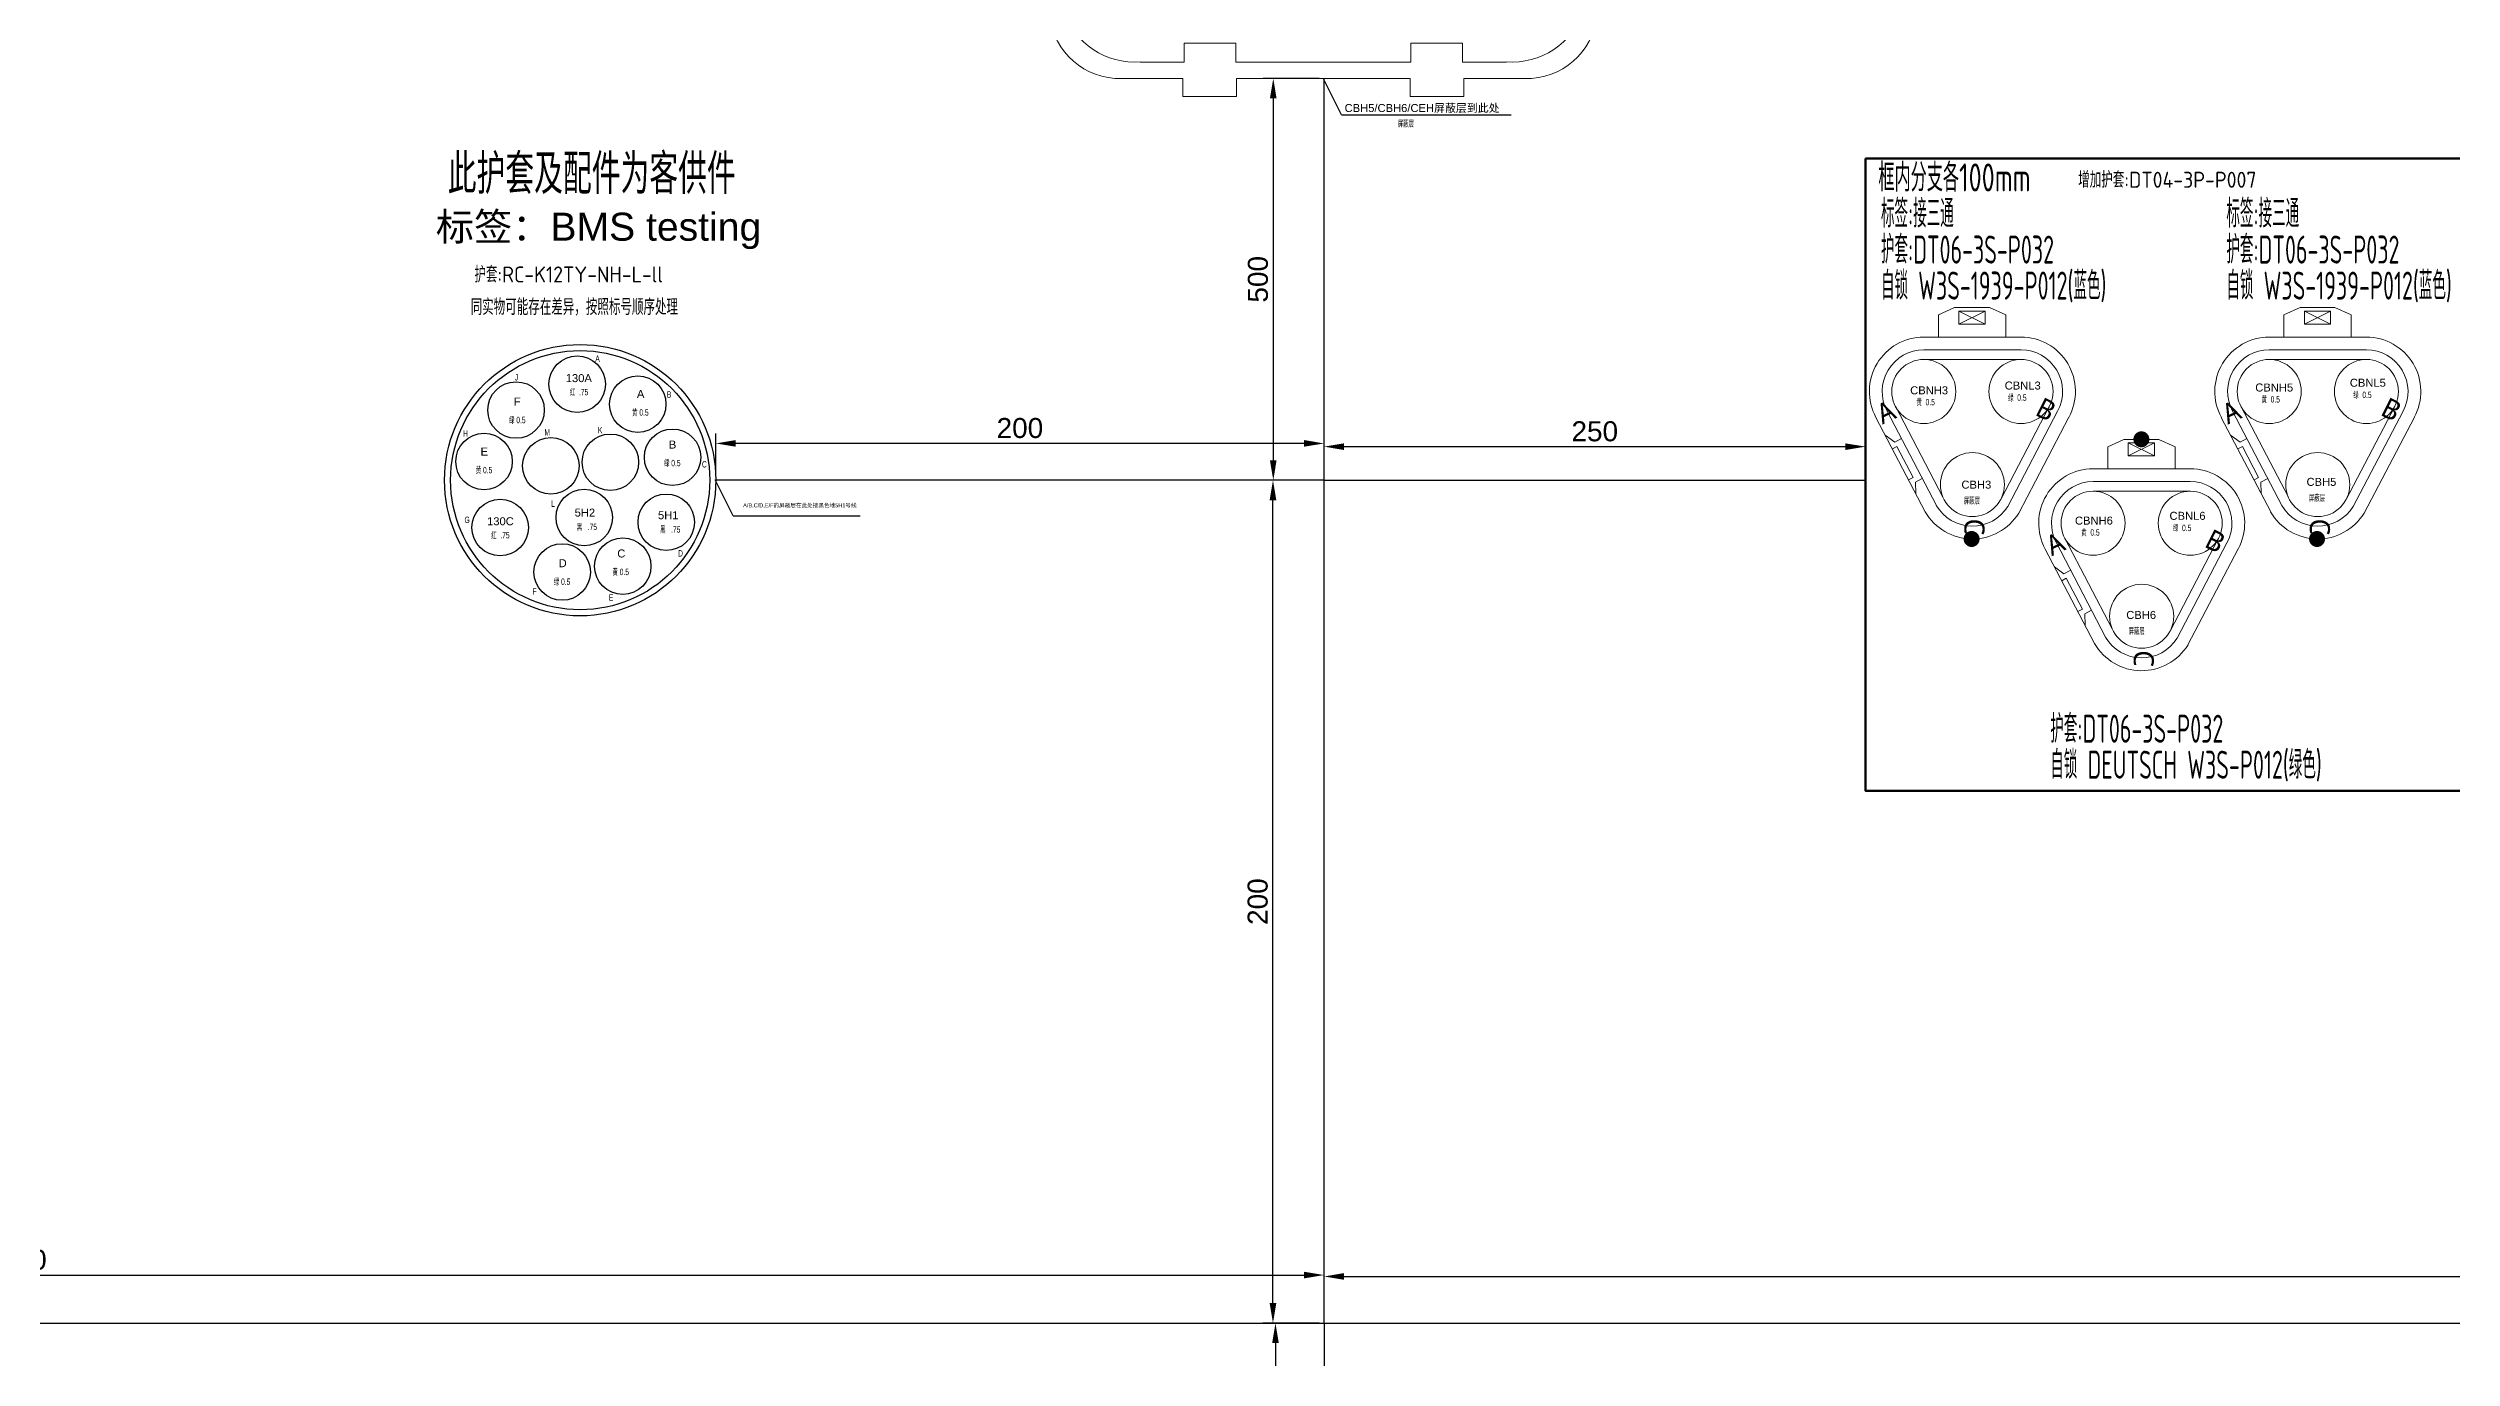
# Model space of a CAD drawing. Header units: millimetres. Extents: x 62 to 1873, y 998 to 1938.
# Drawn here: x 729.3 to 1029.7, y 1590.1 to 1753.8 of the extents above; entities that cross this region are included whole.
import ezdxf

# ---------------------------------------------------------------- set-up
doc = ezdxf.new("R2010")
doc.units = ezdxf.units.MM
for name, color, linetype, lineweight in [('1轮廓实线层', 7, 'Continuous', 50), ('AM60', 3, 'Continuous', 25), ('护套层', 3, 'Continuous', 0)]:
    doc.layers.add(name, color=color, linetype=linetype, lineweight=lineweight)
doc.layers.add('孔名层', color=1, linetype='Continuous')
doc.layers.add('线色线径', color=1, linetype='Continuous')
doc.styles.add('FST', font='', dxfattribs={"width": 0.67})
doc.styles.add('ISO Proportional', font='isocp.shx', dxfattribs={"bigfont": 'gbcbig.shx'})
doc.styles.get("Standard").update_dxf_attribs({"font": 'arial.ttf'})
doc.styles.add('TH_GBDIM', font='gbenor.shx', dxfattribs={"width": 0.8, "bigfont": 'gbcbig.shx'})
doc.styles.add('孔名字体', font='', dxfattribs={"height": 5, "bigfont": 'gbcbig.shx'})
doc.styles.add('技术要求及剖视用', font='gbenor.shx', dxfattribs={"width": 0.7, "bigfont": 'gbcbig.shx'})
doc.styles.get('FST').set_extended_font_data('FangSong_GB2312')
doc.styles.get('孔名字体').set_extended_font_data('Microsoft YaHei')
doc.dimstyles.new('ISO-25', dxfattribs={"dimtxt": 2.5, "dimasz": 2.5, "dimexe": 1.25, "dimexo": 0.625, "dimtad": 1, "dimtxsty": 'Standard', "dimcen": 2.5, "dimadec": 0, "dimazin": 0, "dimtfac": 1, "dimtmove": 0, "dimatfit": 3, "dimfxl": 1, "dimarcsym": 0})

# ---------------------------------------------------------------- blocks, each defined once
blk = doc.blocks.new('安费诺HC18B-S32-Out2152414464')
for p, q in [((-9.19, 53.42), (-5.89, 53.42)), ((-9.19, 46.69), (-9.19, 53.42)), ((-8.12, 52.47), (-8.12, 46.69)), ((-5.89, 52.47), (-8.12, 52.47)), ((-8.12, 52.47), (-8.12, 46.69)), ((-5.89, 53.42), (-5.89, 52.47)), ((8.69, 53.42), (8.69, 52.47)), ((12, 53.42), (8.69, 53.42)), ((8.69, 52.47), (10.93, 52.47)), ((10.93, 52.47), (10.93, 46.69)), ((12, 46.69), (12, 53.42)), ((-25.34, 48.43), (-16.63, 48.43)), ((-25.34, 46.45), (-25.34, 48.43)), ((-16.63, 48.43), (-16.63, 46.69)), ((19.44, 48.43), (19.44, 46.69)), ((28.15, 48.43), (19.44, 48.43)), ((28.15, 46.45), (28.15, 48.43)), ((-16.63, 46.69), (-9.19, 46.69)), ((-8.12, 46.69), (-9.19, 46.69)), ((12, 46.69), (10.93, 46.69)), ((19.44, 46.69), (12, 46.69)), ((-21.46, 44.25), (-15.98, 44.25)), ((-15.98, 44.25), (-15.98, 41.88)), ((-9.54, 44.25), (-4.33, 44.25)), ((-9.54, 41.88), (-9.54, 44.25)), ((12.35, 44.25), (-4.33, 44.25)), ((12.35, 41.88), (12.35, 44.25)), ((18.79, 44.25), (18.79, 41.88)), ((24.27, 44.25), (18.79, 44.25)), ((-32.89, 8.6), (-32.89, 39.38)), ((-15.98, 41.88), (-9.54, 41.88)), ((18.79, 41.88), (12.35, 41.88)), ((35.7, 8.6), (35.7, 39.38)), ((-31.16, 37.84), (-31.16, 24.92)), ((33.97, 37.84), (33.97, 24.92)), ((-31.16, 24.92), (-27.96, 24.92)), ((-27.96, 24.92), (-27.96, 18.66)), ((30.77, 24.92), (30.77, 18.66)), ((33.97, 24.92), (30.77, 24.92)), ((-31.15, 18.66), (-31.15, 8.53)), ((-27.96, 18.66), (-31.15, 18.66)), ((30.77, 18.66), (33.96, 18.66)), ((33.96, 18.66), (33.97, 8.46)), ((-15.98, 4.42), (-9.54, 4.42)), ((-15.98, 2.05), (-15.98, 4.42)), ((-9.54, 4.42), (-9.54, 2.05)), ((12.35, 4.42), (12.35, 2.05)), ((18.79, 4.42), (12.35, 4.42)), ((18.79, 2.05), (18.79, 4.42)), ((-24.64, 0), (-16.15, 0)), ((-21.46, 2.05), (-15.98, 2.05)), ((-16.15, 0), (-16.15, -2.24)), ((-9.54, 2.05), (-4.33, 2.05)), ((-9.43, 0), (-2.16, 0)), ((-9.43, -2.24), (-9.43, 0)), ((12.35, 2.05), (-4.33, 2.05)), ((12.24, 0), (-2.16, 0)), ((12.24, -2.24), (12.24, 0)), ((24.27, 2.05), (18.79, 2.05)), ((18.96, 0), (18.96, -2.24)), ((27.44, 0), (18.96, 0)), ((-16.15, -2.24), (-9.43, -2.24)), ((18.96, -2.24), (12.24, -2.24))]:
    blk.add_line(p, q)
blk.add_lwpolyline([(7.13, 49.59), (-4.34, 49.59), (-4.34, 47.21), (7.13, 47.21)], close=True)
for centre, radius in [((-20.62, 37.02), 4), ((-13.03, 36.97), 3.61), ((-5.81, 36.97), 3.61), ((1.4, 36.97), 3.61), ((8.62, 36.97), 3.61), ((15.84, 36.97), 3.61), ((23.46, 36.82), 4), ((-16.64, 29.82), 3.61), ((-9.42, 29.82), 3.61), ((-2.2, 29.82), 3.61), ((5.01, 29.82), 3.61), ((12.23, 29.82), 3.61), ((19.44, 29.82), 3.61), ((-20.42, 23), 4), ((-12.82, 22.96), 3.61), ((-5.61, 22.96), 3.61), ((8.82, 22.96), 3.61), ((16.04, 22.96), 3.61), ((23.66, 22.8), 4), ((-16.49, 16.12), 3.61), ((-9.28, 16.12), 3.61), ((-2.06, 16.12), 3.61), ((5.16, 16.12), 3.61), ((12.37, 16.12), 3.61), ((19.59, 16.12), 3.61), ((-20.62, 9.37), 4), ((-13.03, 9.32), 3.61), ((-5.81, 9.32), 3.61), ((1.4, 9.32), 3.61), ((8.62, 9.32), 3.61), ((15.84, 9.32), 3.61), ((23.46, 9.17), 4)]:
    blk.add_circle(centre, radius)
for centre, radius, start, end in [((-24.83, 38.34), 8.13, 93.5777, 172.6919), ((27.64, 38.34), 8.13, 7.3081, 86.4223), ((-22.1, 34.73), 9.54, 85.9591, 160.9835), ((24.94, 34.73), 9.54, 19.0165, 94.0409), ((-23.98, 8.89), 8.92, 181.8807, 265.7983), ((-22.1, 11.57), 9.54, 199.0165, 274.0409), ((24.94, 11.57), 9.54, 265.9591, 340.9835), ((26.79, 8.89), 8.92, 274.2017, 358.1193)]:
    blk.add_arc(centre, radius, start, end)
at = {"layer": '孔名层', "style": 'FST', "width": 0.67}
for s, height, p in [('7', 2.5, (-26.21, 35.39)), ('1', 2.5, (28.45, 35.45)), ('8', 2.5, (-21.71, 28.69)), ('13', 2.5, (23.82, 28.27)), ('19', 2.5, (-27.6, 21.97)), ('S', 5.6, (0.27, 19.76)), ('14', 2.5, (28.25, 20.32)), ('20', 2.5, (-23.41, 14)), ('25', 2.5, (24.42, 13.74)), ('32', 2.5, (-28.05, 8.39)), ('26', 2.5, (28.54, 6.99))]:
    blk.add_text(s, height=height, dxfattribs=at).set_placement(p)
at = {"layer": '护套层', "style": '技术要求及剖视用', "width": 0.67}
for tag, p, flags in [('备注', (-5.65, 17.85), 8), ('标号', (-5.65, 13.85), 8), ('功能', (-6.15, 9.85), 8), ('英文功能', (-6.15, 5.85), 8), ('编号', (-17.15, 1.85), 8), ('护套号', (-6.15, 1.85), 8), ('颜色', (14.85, 1.85), 9), ('统计到BOM', (14.85, -0.15), 9), ('厂家', (16.85, 1.85), 9), ('端子', (18.85, 1.85), 9), ('客户代号', (-17.15, -2.15), 8), ('配件', (-6.15, -2.15), 8), ('配置', (14.85, -2.15), 9), ('编码', (16.85, -2.15), 9), ('防水栓', (18.85, -2.15), 9), ('附件', (-6.15, -6.15), 8), ('视图', (14.85, -6.15), 9), ('工序', (14.85, -4.15), 9), ('方向', (16.85, -6.15), 9), ('工位', (16.85, -4.15), 9), ('盲栓', (18.85, -6.15), 9), ('设计软件', (21.61, -4.15), 9)]:
    blk.add_attdef(tag, p, '', height=3.5, dxfattribs=dict(at, flags=flags))
blk = doc.blocks.new('*D59')
at = {"color": 0, "lineweight": -2, "transparency": 16777216}
for p, q in [((888.13, 1699.78), (881.12, 1699.78)), ((882.37, 1596.97), (882.37, 1697.28)), ((888.13, 1594.47), (881.12, 1594.47))]:
    blk.add_line(p, q, dxfattribs=at)
at = {"color": 0, "transparency": 16777216}
for points in [[(881.95, 1697.28), (882.79, 1697.28), (882.37, 1699.78)], [(881.95, 1596.97), (882.79, 1596.97), (882.37, 1594.47)]]:
    blk.add_solid(points, dxfattribs=at)
at = {"layer": 'Defpoints', "color": 0, "transparency": 16777216}
for p in [(882.37, 1699.78), (888.75, 1699.78), (888.75, 1594.47)]:
    blk.add_point(p, dxfattribs=at)
at = {"color": 3, "transparency": 16777216, "insert": (880.47, 1647.13), "char_height": 2.5, "attachment_point": 5, "rotation": 90}
blk.add_mtext('200', dxfattribs=at)
blk = doc.blocks.new('DT06-3S-P032-Out21521105156')
for p, q in [((-29.33, -14.82), (-27.31, -13.9)), ((-29.33, -17.58), (-29.33, -14.82)), ((-27.31, -13.9), (-22.94, -13.9)), ((-23.49, -14.35), (-26.76, -15.95)), ((-26.76, -14.35), (-23.49, -15.95)), ((-22.94, -13.9), (-20.92, -14.82)), ((-20.92, -17.58), (-20.92, -14.82)), ((-31.24, -17.58), (-19.01, -17.58)), ((-28.12, -17.58), (-29.33, -17.58)), ((-22.13, -17.58), (-20.92, -17.58)), ((-31.16, -19.18), (-19.01, -19.18)), ((-31.16, -20.38), (-19, -20.38)), ((-35.74, -26.85), (-29.59, -38.61)), ((-34.71, -26.23), (-28.76, -37.59)), ((-15.47, -26.24), (-21.54, -37.86)), ((-14.43, -26.82), (-20.66, -38.73)), ((-37.15, -27.61), (-30.97, -39.42)), ((-34.8, -30.7), (-35.98, -29.85)), ((-13.02, -27.58), (-19.3, -39.57)), ((-34.51, -31.26), (-35.08, -31.56)), ((-33.95, -30.26), (-34.8, -30.7)), ((-34.51, -31.26), (-32.5, -35.14)), ((-32.5, -35.14), (-33.06, -35.43)), ((-31.35, -35.26), (-32.21, -35.7)), ((-32.21, -35.7), (-32.17, -37.13))]:
    blk.add_line(p, q)
blk.add_lwpolyline([(-26.76, -14.35), (-23.49, -14.35), (-23.49, -15.95), (-26.76, -15.95)], close=True)
for centre in [(-31.16, -24.38), (-19.01, -24.38), (-25.09, -36.01)]:
    blk.add_circle(centre, 4)
for centre, radius, start, end in [((-31.16, -24.38), 6.8, 90, 208.4025), ((-19.01, -24.38), 6.8, 331.5975, 90), ((-31.16, -24.38), 5.2, 90, 208.4025), ((-19.01, -24.38), 5.2, 331.5975, 90), ((-25.09, -36.01), 5.2, 210, 328.4025), ((-25.09, -36.01), 6.8, 210, 328.4025)]:
    blk.add_arc(centre, radius, start, end)
at = {"layer": '孔名层', "style": '孔名字体'}
for s, rotation, p in [('A', 24.8528, (-36.33, -28.52)), ('B', 333.3512, (-17.4, -27.25)), ('C', 268.5587, (-26.04, -40.23))]:
    blk.add_text(s, height=2.5, rotation=rotation, dxfattribs=at).set_placement(p)
at = {"layer": '护套层', "style": '技术要求及剖视用', "width": 0.67}
for tag, p, flags in [('备注', (11.43, 11.35), 8), ('标号', (11.43, 7.35), 8), ('功能', (10.93, 3.35), 8), ('英文功能', (10.93, -0.65), 8), ('编号', (-0.07, -4.65), 8), ('护套号', (10.93, -4.65), 8), ('颜色', (31.93, -4.65), 9), ('统计到BOM', (31.93, -6.65), 9), ('厂家', (33.93, -4.65), 9), ('端子', (35.93, -4.65), 9), ('客户代号', (-0.07, -8.65), 8), ('配件', (10.93, -8.65), 8), ('配置', (31.93, -8.65), 9), ('编码', (33.93, -8.65), 9), ('防水栓', (35.93, -8.65), 9), ('附件', (10.93, -12.65), 8), ('视图', (31.93, -12.65), 9), ('工序', (31.93, -10.65), 9), ('方向', (33.93, -12.65), 9), ('工位', (33.93, -10.65), 9), ('盲栓', (35.93, -12.65), 9), ('设计软件', (38.69, -10.65), 9)]:
    blk.add_attdef(tag, p, '', height=3.5, dxfattribs=dict(at, flags=flags))
blk = doc.blocks.new('DT06-3S-P032-Out21521105310')
for p, q in [((-29.33, -14.82), (-27.31, -13.9)), ((-29.33, -17.58), (-29.33, -14.82)), ((-27.31, -13.9), (-22.94, -13.9)), ((-23.49, -14.35), (-26.76, -15.95)), ((-26.76, -14.35), (-23.49, -15.95)), ((-22.94, -13.9), (-20.92, -14.82)), ((-20.92, -17.58), (-20.92, -14.82)), ((-31.24, -17.58), (-19.01, -17.58)), ((-28.12, -17.58), (-29.33, -17.58)), ((-22.13, -17.58), (-20.92, -17.58)), ((-31.16, -19.18), (-19.01, -19.18)), ((-31.16, -20.38), (-19, -20.38)), ((-35.74, -26.85), (-29.59, -38.61)), ((-34.71, -26.23), (-28.76, -37.59)), ((-15.47, -26.24), (-21.54, -37.86)), ((-14.43, -26.82), (-20.66, -38.73)), ((-37.15, -27.61), (-30.97, -39.42)), ((-34.8, -30.7), (-35.98, -29.85)), ((-13.02, -27.58), (-19.3, -39.57)), ((-34.51, -31.26), (-35.08, -31.56)), ((-33.95, -30.26), (-34.8, -30.7)), ((-34.51, -31.26), (-32.5, -35.14)), ((-32.5, -35.14), (-33.06, -35.43)), ((-31.35, -35.26), (-32.21, -35.7)), ((-32.21, -35.7), (-32.17, -37.13))]:
    blk.add_line(p, q)
blk.add_lwpolyline([(-26.76, -14.35), (-23.49, -14.35), (-23.49, -15.95), (-26.76, -15.95)], close=True)
for centre in [(-31.16, -24.38), (-19.01, -24.38), (-25.09, -36.01)]:
    blk.add_circle(centre, 4)
for centre, radius, start, end in [((-31.16, -24.38), 6.8, 90, 208.4025), ((-19.01, -24.38), 6.8, 331.5975, 90), ((-31.16, -24.38), 5.2, 90, 208.4025), ((-19.01, -24.38), 5.2, 331.5975, 90), ((-25.09, -36.01), 5.2, 210, 328.4025), ((-25.09, -36.01), 6.8, 210, 328.4025)]:
    blk.add_arc(centre, radius, start, end)
at = {"layer": '孔名层', "style": '孔名字体'}
for s, rotation, p in [('A', 24.8528, (-36.33, -28.52)), ('B', 333.3512, (-17.4, -27.25)), ('C', 268.5587, (-26.04, -40.23))]:
    blk.add_text(s, height=2.5, rotation=rotation, dxfattribs=at).set_placement(p)
at = {"layer": '护套层', "style": '技术要求及剖视用', "width": 0.67}
for tag, p, flags in [('备注', (11.43, 11.35), 8), ('标号', (11.43, 7.35), 8), ('功能', (10.93, 3.35), 8), ('英文功能', (10.93, -0.65), 8), ('编号', (-0.07, -4.65), 8), ('护套号', (10.93, -4.65), 8), ('颜色', (31.93, -4.65), 9), ('统计到BOM', (31.93, -6.65), 9), ('厂家', (33.93, -4.65), 9), ('端子', (35.93, -4.65), 9), ('客户代号', (-0.07, -8.65), 8), ('配件', (10.93, -8.65), 8), ('配置', (31.93, -8.65), 9), ('编码', (33.93, -8.65), 9), ('防水栓', (35.93, -8.65), 9), ('附件', (10.93, -12.65), 8), ('视图', (31.93, -12.65), 9), ('工序', (31.93, -10.65), 9), ('方向', (33.93, -12.65), 9), ('工位', (33.93, -10.65), 9), ('盲栓', (35.93, -12.65), 9), ('设计软件', (38.69, -10.65), 9)]:
    blk.add_attdef(tag, p, '', height=3.5, dxfattribs=dict(at, flags=flags))
blk = doc.blocks.new('*D60')
at = {"color": 0, "lineweight": -2, "transparency": 16777216}
for p, q in [((888.13, 1749.99), (881.16, 1749.99)), ((882.41, 1747.49), (882.41, 1702.28)), ((888.13, 1699.78), (881.16, 1699.78))]:
    blk.add_line(p, q, dxfattribs=at)
at = {"color": 0, "transparency": 16777216}
for points in [[(881.99, 1747.49), (882.82, 1747.49), (882.41, 1749.99)], [(881.99, 1702.28), (882.82, 1702.28), (882.41, 1699.78)]]:
    blk.add_solid(points, dxfattribs=at)
at = {"layer": 'Defpoints', "color": 0, "transparency": 16777216}
for p in [(888.75, 1749.99), (882.41, 1699.78), (888.75, 1699.78)]:
    blk.add_point(p, dxfattribs=at)
at = {"color": 3, "transparency": 16777216, "insert": (880.5, 1724.89), "char_height": 2.5, "attachment_point": 5, "rotation": 90}
blk.add_mtext('500', dxfattribs=at)
blk = doc.blocks.new('*D61')
at = {"color": 0, "lineweight": -2, "transparency": 16777216}
for p, q in [((888.75, 1700.41), (888.75, 1705.23)), ((891.25, 1703.98), (953.92, 1703.98)), ((956.42, 1700.41), (956.42, 1705.23))]:
    blk.add_line(p, q, dxfattribs=at)
at = {"color": 0, "transparency": 16777216}
for points in [[(891.25, 1704.39), (891.25, 1703.56), (888.75, 1703.98)], [(953.92, 1704.39), (953.92, 1703.56), (956.42, 1703.98)]]:
    blk.add_solid(points, dxfattribs=at)
at = {"layer": 'Defpoints', "color": 0, "transparency": 16777216}
for p in [(956.42, 1703.98), (888.75, 1699.78), (956.42, 1699.78)]:
    blk.add_point(p, dxfattribs=at)
at = {"color": 3, "transparency": 16777216, "insert": (922.59, 1705.88), "char_height": 2.5, "attachment_point": 5}
blk.add_mtext('250', dxfattribs=at)
blk = doc.blocks.new('A$C79223c03')
at = {"color": 3}
for centre, radius in [((16.95, 16.95), 16.95), ((16.95, 16.95), 16.19), ((16.57, 28.94), 3.53), ((8.93, 25.72), 3.53), ((24.14, 26.45), 3.53), ((4.93, 19.28), 3.53), ((13.29, 18.74), 3.53), ((20.72, 19.19), 3.53), ((28.5, 19.81), 3.53), ((17.46, 12.28), 3.53), ((27.71, 11.69), 3.53), ((6.95, 11.03), 3.53), ((14.7, 5.48), 3.53), ((22.27, 6.21), 3.53)]:
    blk.add_circle(centre, radius, dxfattribs=at)
at = {"layer": '线色线径', "lineweight": 5, "width": 0.6}
for s, p in [('J', (8.77, 29.41)), ('A', (18.84, 31.74)), ('B', (27.79, 27.27)), ('H', (2.31, 22.4)), ('M', (12.48, 22.53)), ('K', (19.17, 22.81)), ('C', (32.17, 18.54)), ('G', (2.49, 11.6)), ('L', (13.31, 13.62)), ('D', (29.19, 7.41)), ('F', (10.99, 2.64)), ('E', (20.53, 1.91))]:
    blk.add_text(s, height=0.8, dxfattribs=at).set_placement(p)
blk = doc.blocks.new('*D62')
at = {"color": 0, "lineweight": -2, "transparency": 16777216}
for p, q in [((812.73, 1700.41), (812.73, 1705.63)), ((886.25, 1704.38), (815.23, 1704.38)), ((888.75, 1700.41), (888.75, 1705.63))]:
    blk.add_line(p, q, dxfattribs=at)
at = {"color": 0, "transparency": 16777216}
for points in [[(815.23, 1704.8), (815.23, 1703.97), (812.73, 1704.38)], [(886.25, 1704.8), (886.25, 1703.97), (888.75, 1704.38)]]:
    blk.add_solid(points, dxfattribs=at)
at = {"layer": 'Defpoints', "color": 0, "transparency": 16777216}
for p in [(812.73, 1704.38), (812.73, 1699.78), (888.75, 1699.78)]:
    blk.add_point(p, dxfattribs=at)
at = {"color": 3, "transparency": 16777216, "insert": (850.74, 1706.29), "char_height": 2.5, "attachment_point": 5}
blk.add_mtext('200', dxfattribs=at)
blk = doc.blocks.new('*D63')
at = {"color": 0, "lineweight": -2, "transparency": 16777216}
for p, q in [((888.75, 1595.1), (888.75, 1601.54)), ((1182.07, 1595.1), (1182.07, 1601.54)), ((891.25, 1600.29), (1179.57, 1600.29))]:
    blk.add_line(p, q, dxfattribs=at)
at = {"color": 0, "transparency": 16777216}
for points in [[(891.25, 1600.71), (891.25, 1599.88), (888.75, 1600.29)], [(1179.57, 1600.71), (1179.57, 1599.88), (1182.07, 1600.29)]]:
    blk.add_solid(points, dxfattribs=at)
at = {"layer": 'Defpoints', "color": 0, "transparency": 16777216}
for p in [(1182.07, 1600.29), (888.75, 1594.47), (1182.07, 1594.47)]:
    blk.add_point(p, dxfattribs=at)
at = {"color": 3, "transparency": 16777216, "insert": (1035.41, 1602.19), "char_height": 2.5, "attachment_point": 5}
blk.add_mtext('200', dxfattribs=at)
blk = doc.blocks.new('*D80')
at = {"color": 0, "lineweight": -2, "transparency": 16777216}
for p, q in [((888.13, 1594.47), (881.43, 1594.47)), ((882.68, 1591.97), (882.68, 1476.82)), ((888.13, 1474.32), (881.43, 1474.32))]:
    blk.add_line(p, q, dxfattribs=at)
at = {"color": 0, "transparency": 16777216}
for points in [[(882.27, 1591.97), (883.1, 1591.97), (882.68, 1594.47)], [(882.27, 1476.82), (883.1, 1476.82), (882.68, 1474.32)]]:
    blk.add_solid(points, dxfattribs=at)
at = {"layer": 'Defpoints', "color": 0, "transparency": 16777216}
for p in [(888.75, 1594.47), (882.68, 1474.32), (888.75, 1474.32)]:
    blk.add_point(p, dxfattribs=at)
at = {"color": 3, "transparency": 16777216, "insert": (880.78, 1534.4), "char_height": 2.5, "attachment_point": 5, "rotation": 90}
blk.add_mtext('200', dxfattribs=at)
blk = doc.blocks.new('*D132')
at = {"color": 0, "lineweight": -2, "transparency": 16777216}
for p, q in [((563.63, 1595.1), (563.63, 1601.72)), ((888.75, 1595.1), (888.75, 1601.72)), ((566.13, 1600.47), (886.25, 1600.47))]:
    blk.add_line(p, q, dxfattribs=at)
at = {"color": 0, "transparency": 16777216}
for points in [[(566.13, 1600.88), (566.13, 1600.05), (563.63, 1600.47)], [(886.25, 1600.88), (886.25, 1600.05), (888.75, 1600.47)]]:
    blk.add_solid(points, dxfattribs=at)
at = {"layer": 'Defpoints', "color": 0, "transparency": 16777216}
for p in [(888.75, 1600.47), (563.63, 1594.47), (888.75, 1594.47)]:
    blk.add_point(p, dxfattribs=at)
at = {"color": 3, "transparency": 16777216, "insert": (726.19, 1602.37), "char_height": 2.5, "attachment_point": 5}
blk.add_mtext('100', dxfattribs=at)

msp = doc.modelspace()

# ---------------------------------------------------------------- hatches: boundary and pattern name
at = {"layer": '护套层'}
h = msp.add_hatch(color=256, dxfattribs=at)
edge = h.paths.add_edge_path()
edge.add_arc((990.909, 1704.895), 1, 0, 360)
h = msp.add_hatch(color=256, dxfattribs=at)
edge = h.paths.add_edge_path()
edge.add_arc((969.69, 1692.44), 1, 0, 360)
h = msp.add_hatch(color=256, dxfattribs=at)
edge = h.paths.add_edge_path()
edge.add_arc((1012.861, 1692.439), 1, 0, 360)

# ---------------------------------------------------------------- linework, layer by layer
at = {"color": 1}
for p, q in [((890.948, 1745.426), (888.698, 1749.931)), ((890.948, 1745.426), (912.136, 1745.426)), ((814.92, 1695.336), (812.67, 1699.841)), ((814.92, 1695.336), (830.778, 1695.336))]:
    msp.add_line(p, q, dxfattribs=at)
for p, q in [((888.755, 1594.474), (888.755, 1749.987)), ((888.755, 1699.785), (812.729, 1699.785)), ((888.755, 1699.785), (956.421, 1699.785)), ((332.565, 1594.474), (1552.582, 1594.474)), ((888.755, 1594.474), (888.755, 1444.687))]:
    msp.add_line(p, q)
at = {"layer": '1轮廓实线层', "color": 2}
msp.add_lwpolyline([(956.421, 1739.988), (1032.103, 1739.988), (1032.103, 1660.984), (956.421, 1660.984)], close=True, dxfattribs=at)

# ---------------------------------------------------------------- block references
at = {"color": 6}
msp.add_blockref('A$C79223c03', (778.83, 1682.835), dxfattribs=at)
at = {"layer": '护套层'}
ref = msp.add_blockref('安费诺HC18B-S32-Out2152414464', (887.257, 1749.987), dxfattribs=at)
ref.add_attrib('功能', '标签:接国标低压插座', (875.449, 1806.58), dxfattribs={"height": 3.5, "style": '技术要求及剖视用', "width": 0.67})
ref.add_attrib('护套号', '护套:安费诺HC18B-S32(黑)', (875.449, 1811.328), dxfattribs={"height": 3.5, "style": '技术要求及剖视用', "width": 0.67})
ref = msp.add_blockref('DT06-3S-P032-Out21521105156', (994.873, 1735.249), dxfattribs=at)
ref.add_attrib('功能', '标签:接三通', (958.365, 1731.352), dxfattribs={"height": 3.5, "style": '技术要求及剖视用', "width": 0.67})
ref.add_attrib('护套号', '护套:DT06-3S-P032', (958.365, 1726.852), dxfattribs={"height": 3.5, "style": '技术要求及剖视用', "width": 0.67})
ref.add_attrib('附件', '自锁 W3S-1939-P012(蓝色)', (958.365, 1722.352), dxfattribs={"height": 3.5, "style": '技术要求及剖视用', "width": 0.67})
ref = msp.add_blockref('DT06-3S-P032-Out21521105156', (1038.045, 1735.248), dxfattribs=at)
ref.add_attrib('功能', '标签:接三通', (1001.536, 1731.351), dxfattribs={"height": 3.5, "style": '技术要求及剖视用', "width": 0.67})
ref.add_attrib('护套号', '护套:DT06-3S-P032', (1001.536, 1726.851), dxfattribs={"height": 3.5, "style": '技术要求及剖视用', "width": 0.67})
ref.add_attrib('附件', '自锁 W3S-1939-P012(蓝色)', (1001.536, 1722.351), dxfattribs={"height": 3.5, "style": '技术要求及剖视用', "width": 0.67})
ref = msp.add_blockref('DT06-3S-P032-Out21521105310', (1016.034, 1718.792), dxfattribs=at)
ref.add_attrib('护套号', '护套:DT06-3S-P032', (979.526, 1666.983), dxfattribs={"height": 3.5, "style": '技术要求及剖视用', "width": 0.67})
ref.add_attrib('附件', '自锁 DEUTSCH W3S-P012(绿色)', (979.526, 1662.483), dxfattribs={"height": 3.5, "style": '技术要求及剖视用', "width": 0.67})

# ---------------------------------------------------------------- texts
at = {"color": 4, "style": 'TH_GBDIM', "width": 0.8}
msp.add_text('框内分支各100mm', height=3.5, dxfattribs=at).set_placement((958.039, 1735.861))
at = {"layer": 'AM60', "lineweight": 5}
for s, height, p in [('CBH5/CBH6/CEH屏蔽层到此处', 1, (891.323, 1745.789)), ('130A', 1, (793.979, 1712.04)), ('F', 1, (787.49, 1709.118)), ('A', 1, (802.871, 1710.065)), ('CBNH3', 1, (962.01, 1710.517)), ('CBNL3', 1, (973.826, 1711.113)), ('CBNH5', 1, (1005.143, 1710.868)), ('CBNL5', 1, (1016.959, 1711.464)), ('E', 1, (783.331, 1702.86)), ('B', 1, (806.858, 1703.738)), ('130C', 1, (784.143, 1694.154)), ('5H2', 1, (795.089, 1695.238)), ('5H1', 1, (805.508, 1694.913)), ('A/B,C/D,E/F的屏蔽层在此处接黑色地5H1号线', 0.5, (816.145, 1696.395)), ('CBNH6', 1, (982.609, 1694.238)), ('CBNL6', 1, (994.425, 1694.834)), ('D', 1, (793.087, 1688.916)), ('C', 1, (800.417, 1690.131))]:
    msp.add_text(s, height=height, dxfattribs=at).set_placement(p)
at = {"layer": 'AM60', "color": 6, "style": 'ISO Proportional'}
msp.add_text('增加护套:DT04-3P-P007', height=2, dxfattribs=at).set_placement((983.013, 1736.325))
at = {"layer": 'AM60', "color": 32, "true_color": 0xcd6928, "insert": (779.223, 1740.543), "char_height": 5, "attachment_point": 1}
msp.add_mtext_dynamic_manual_height_columns('{\\Fisocp,gbcbig|c134;\\C3;此护套及配件为客供件}', width=36.31, gutter_width=12.5, heights=[0], dxfattribs=at)
at = {"layer": 'AM60', "attachment_point": 1}
for s, width, insert, char_height in [('{\\fSimSun|b0|i0|c134|p2;\\C3;标签：\\fArial|b0|i0|c0|p34;BMS testing}', 59.67752, (777.735, 1733.21), 3.5), ('{\\Fisocp,gbcbig|c134;\\C3;护套:RC-K12TY-NH-L-ll}', 36.31, (782.56, 1726.493), 2), ('{\\Fisocp,gbcbig|c134;\\C3;同实物可能存在差异，按照标号顺序处理}', 36.31, (782.091, 1722.426), 2)]:
    msp.add_mtext_dynamic_manual_height_columns(s, width=width, gutter_width=12.5, heights=[0], dxfattribs=dict(at, insert=insert, char_height=char_height))
at = {"layer": 'AM60', "lineweight": 5, "char_height": 1, "width": 2.90576, "attachment_point": 1}
for s, insert in [('CBH3', (968.418, 1699.729)), ('CBH5', (1011.551, 1700.079)), ('CBH6', (989.018, 1683.449))]:
    msp.add_mtext(s, dxfattribs=dict(at, insert=insert))
at = {"layer": '线色线径', "lineweight": 5, "width": 0.6}
for s, p in [('屏蔽层', (897.969, 1743.953)), ('红  .75', (794.496, 1710.4)), ('黄  0.5', (962.796, 1709.142)), ('绿  0.5', (974.256, 1709.704)), ('黄  0.5', (1005.929, 1709.493)), ('绿  0.5', (1017.389, 1710.055)), ('绿 0.5', (786.89, 1706.908)), ('黄 0.5', (802.271, 1707.856)), ('黄 0.5', (782.731, 1700.651)), ('绿 0.5', (806.258, 1701.529)), ('屏蔽层', (968.714, 1696.841)), ('屏蔽层', (1011.847, 1697.192)), ('红  .75', (784.66, 1692.513)), ('黑   .75', (795.354, 1693.556)), ('黑   .75', (805.773, 1693.232)), ('黄  0.5', (983.396, 1692.863)), ('绿  0.5', (994.855, 1693.425)), ('黄 0.5', (799.816, 1687.922)), ('绿 0.5', (792.487, 1686.706)), ('屏蔽层', (989.314, 1680.562))]:
    msp.add_text(s, height=0.8, dxfattribs=at).set_placement(p)

# ---------------------------------------------------------------- dimensions: what is measured, and where the dimension line sits
at = {"color": 1}
for base, p1, p2, text, picture, middle in [((882.405, 1699.785), (888.755, 1749.987), (888.755, 1699.785), '500', '*D60', (880.504, 1724.886)), ((882.37, 1699.785), (888.755, 1594.474), (888.755, 1699.785), '200', '*D59', (880.469, 1647.129)), ((882.684, 1474.317), (888.755, 1594.474), (888.755, 1474.317), '200', '*D80', (880.783, 1534.396))]:
    dim = msp.add_linear_dim(base=base, p1=p1, p2=p2, angle=90, text=text, dimstyle='ISO-25', override={"dimclrt": 3}, dxfattribs=at)
    dim.commit()
    dim.dimension.update_dxf_attribs({"geometry": picture, "text_midpoint": middle})
for base, p1, p2, text, picture, middle in [((812.729, 1704.385), (888.755, 1699.785), (812.729, 1699.785), '200', '*D62', (850.742, 1706.286)), ((956.421, 1703.976), (888.755, 1699.785), (956.421, 1699.785), '250', '*D61', (922.588, 1705.877)), ((888.755, 1600.467), (563.63, 1594.474), (888.755, 1594.474), '100', '*D132', (726.192, 1602.369)), ((1182.073, 1600.292), (888.755, 1594.474), (1182.073, 1594.474), '200', '*D63', (1035.414, 1602.194))]:
    dim = msp.add_linear_dim(base=base, p1=p1, p2=p2, text=text, dimstyle='ISO-25', override={"dimclrt": 3}, dxfattribs=at)
    dim.commit()
    dim.dimension.update_dxf_attribs({"geometry": picture, "text_midpoint": middle})

doc.saveas('drawing.dxf')
